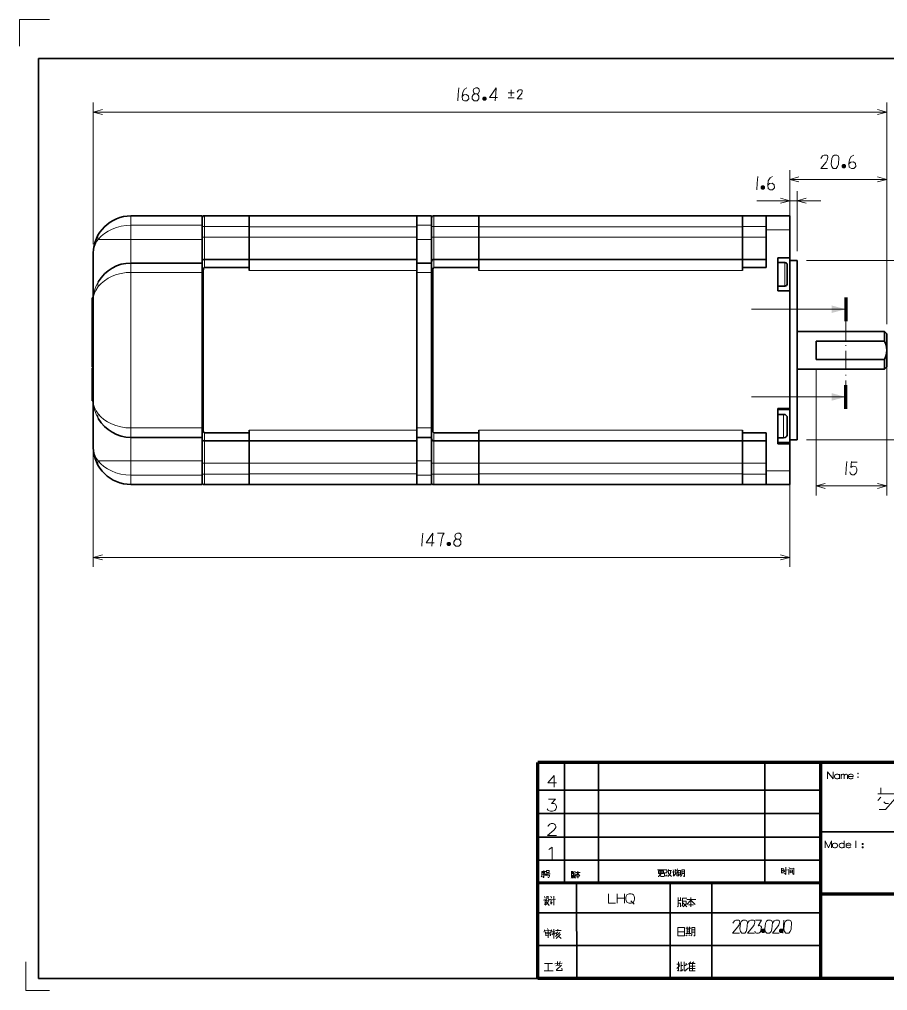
# Model space of a CAD drawing. Extents: x 2 to 295, y 3 to 209.
# Drawn here: x 2.1 to 186.3, y 2.5 to 208.6 of the extents above; entities that cross this region are included whole.
import ezdxf

# ---------------------------------------------------------------- set-up
doc = ezdxf.new("R2010")
doc.units = 0
doc.linetypes.add('DASHDOT', pattern=[18.5, 12, -3, 0.5, -3])

msp = doc.modelspace()

# ---------------------------------------------------------------- linework, layer by layer
at = {"color": 7, "lineweight": 13, "ltscale": 0.159123}
msp.add_line((8.43, 208.6), (2.07, 208.6), dxfattribs=at)
at = {"color": 7, "lineweight": 13, "ltscale": 0.141278}
msp.add_line((2.07, 208.6), (2.07, 202.95), dxfattribs=at)
at = {"color": 7, "lineweight": 35}
for p, q in [((6.13, 200.3), (6.13, 5.1)), ((292.1, 200.3), (6.13, 200.3)), ((86.44, 166.92), (50.84, 166.92)), ((155.54, 166.92), (99.54, 166.92)), ((86.44, 157.65), (50.84, 157.65)), ((155.54, 157.65), (99.54, 157.65)), ((167.14, 119.42), (167.14, 157.42)), ((40.84, 121.92), (40.84, 154.92)), ((41.08, 121.47), (41.08, 155.37)), ((86.44, 155.35), (86.44, 121.48)), ((86.44, 121.92), (86.44, 154.92)), ((89.54, 121.92), (89.54, 154.92)), ((89.78, 121.47), (89.78, 155.37)), ((165.54, 151.03), (165.54, 126.05)), ((17.74, 127.57), (17.74, 149.27)), ((50.84, 119.18), (86.44, 119.18)), ((99.54, 119.18), (155.54, 119.18)), ((50.84, 109.92), (86.44, 109.92)), ((99.54, 109.92), (155.54, 109.92)), ((117.75, 25.37), (117.75, 50.92)), ((124.96, 25.43), (124.96, 50.92)), ((160.26, 50.92), (160.26, 25.47)), ((112.1, 45.1), (172.1, 45.1)), ((112.1, 40.1), (172.1, 40.1)), ((112.1, 35.1), (172.1, 35.1)), ((232.1, 36.19), (172.1, 36.19)), ((112.1, 30.2), (172.1, 30.2)), ((120.33, 25.28), (120.37, 4.94)), ((140.2, 25.39), (140.2, 5.39)), ((149.05, 25.31), (149.05, 4.96)), ((112.09, 19.02), (172.09, 19.02)), ((112.1, 12.11), (142.1, 12.11)), ((142.1, 12.11), (172.1, 12.11)), ((6.13, 5.1), (112.1, 5.1))]:
    msp.add_line(p, q, dxfattribs=at)
at = {"color": 7, "lineweight": 13}
for p, q in [((17.74, 160.92), (17.74, 190.95)), ((186.14, 143.92), (186.14, 190.95)), ((17.74, 188.95), (186.14, 188.95)), ((186.14, 143.92), (186.14, 176.65)), ((165.54, 174.65), (186.14, 174.65)), ((50.84, 164.62), (86.44, 164.62)), ((99.54, 164.62), (155.54, 164.62)), ((86.44, 162.42), (50.84, 162.42)), ((155.54, 162.42), (99.54, 162.42)), ((169.14, 157.42), (205.09, 157.42)), ((25.74, 154.92), (25.74, 121.92)), ((50.84, 155.35), (86.44, 155.35)), ((99.54, 155.35), (155.54, 155.35)), ((17.74, 147.27), (17.74, 92.46)), ((177.43, 147.11), (157.43, 147.11)), ((186.14, 136.42), (186.14, 107.62)), ((171.14, 134.48), (171.14, 107.62)), ((177.43, 128.5), (157.43, 128.5)), ((86.44, 121.48), (50.84, 121.48)), ((155.54, 121.48), (99.54, 121.48)), ((169.14, 119.42), (205.09, 119.42)), ((86.44, 114.42), (50.84, 114.42)), ((155.54, 114.42), (99.54, 114.42)), ((86.44, 112.22), (50.84, 112.22)), ((155.54, 112.22), (99.54, 112.22)), ((17.74, 94.46), (165.54, 94.46))]:
    msp.add_line(p, q, dxfattribs=at)
at = {"color": 7, "lineweight": 13, "ltscale": 0.26647}
msp.add_line((165.54, 165.99), (165.54, 176.65), dxfattribs=at)
at = {"color": 7, "lineweight": 13, "ltscale": 0.153352}
msp.add_line((165.54, 165.99), (165.54, 172.13), dxfattribs=at)
at = {"color": 7, "lineweight": 13, "ltscale": 0.317727}
msp.add_line((167.14, 159.42), (167.14, 172.13), dxfattribs=at)
at = {"color": 7, "lineweight": 13, "ltscale": 0.339638}
msp.add_line((158.56, 170.13), (172.14, 170.13), dxfattribs=at)
at = {"color": 7, "lineweight": 35, "ltscale": 0.3775}
for p, q in [((25.74, 166.92), (40.84, 166.92)), ((25.74, 156.92), (40.84, 156.92)), ((25.74, 119.92), (40.84, 119.92)), ((25.74, 109.92), (40.84, 109.92))]:
    msp.add_line(p, q, dxfattribs=at)
at = {"color": 7, "lineweight": 13, "ltscale": 0.05}
for p, q in [((25.74, 164.92), (25.74, 166.92)), ((25.74, 154.92), (25.74, 156.92)), ((25.74, 119.92), (25.74, 121.92)), ((25.74, 109.92), (25.74, 111.92))]:
    msp.add_line(p, q, dxfattribs=at)
at = {"color": 7, "lineweight": 35, "ltscale": 0.022615}
for p, q in [((40.84, 166.01), (40.84, 166.92)), ((89.54, 166.01), (89.54, 166.92))]:
    msp.add_line(p, q, dxfattribs=at)
at = {"color": 7, "lineweight": 35, "ltscale": 0.006585}
for p, q in [((41.34, 166.92), (41.08, 166.92)), ((90.04, 166.92), (89.78, 166.92)), ((41.08, 109.92), (41.34, 109.92)), ((89.78, 109.92), (90.04, 109.92))]:
    msp.add_line(p, q, dxfattribs=at)
at = {"color": 7, "lineweight": 35, "ltscale": 0.2375}
for p, q in [((41.34, 166.92), (50.84, 166.92)), ((90.04, 166.92), (99.54, 166.92)), ((41.34, 157.67), (50.84, 157.67)), ((90.04, 157.67), (99.54, 157.67)), ((41.34, 155.95), (50.84, 155.95)), ((90.04, 155.95), (99.54, 155.95)), ((41.34, 120.89), (50.84, 120.89)), ((90.04, 120.89), (99.54, 120.89)), ((41.34, 119.17), (50.84, 119.17)), ((90.04, 119.17), (99.54, 119.17)), ((41.34, 109.92), (50.84, 109.92)), ((90.04, 109.92), (99.54, 109.92))]:
    msp.add_line(p, q, dxfattribs=at)
at = {"color": 7, "lineweight": 13, "ltscale": 0.055625}
for p, q in [((41.34, 164.69), (41.34, 166.92)), ((90.04, 164.69), (90.04, 166.92)), ((41.34, 109.92), (41.34, 112.14)), ((90.04, 109.92), (90.04, 112.14))]:
    msp.add_line(p, q, dxfattribs=at)
at = {"color": 7, "lineweight": 35, "ltscale": 0.055625}
for p, q in [((50.84, 166.92), (50.84, 164.69)), ((99.54, 166.92), (99.54, 164.69)), ((155.54, 166.92), (155.54, 164.69)), ((50.84, 112.14), (50.84, 109.92)), ((99.54, 112.14), (99.54, 109.92)), ((155.54, 112.14), (155.54, 109.92))]:
    msp.add_line(p, q, dxfattribs=at)
at = {"color": 7, "lineweight": 35, "ltscale": 0.0775}
for p, q in [((86.44, 166.92), (89.54, 166.92)), ((86.44, 156.92), (89.54, 156.92)), ((86.44, 119.92), (89.54, 119.92)), ((86.44, 109.92), (89.54, 109.92))]:
    msp.add_line(p, q, dxfattribs=at)
at = {"color": 7, "lineweight": 35, "ltscale": 0.05}
for p, q in [((86.44, 164.92), (86.44, 166.92)), ((86.44, 154.92), (86.44, 156.92)), ((86.44, 119.92), (86.44, 121.92)), ((86.44, 109.92), (86.44, 111.92))]:
    msp.add_line(p, q, dxfattribs=at)
at = {"color": 7, "lineweight": 35, "ltscale": 0.0575}
for p, q in [((86.44, 164.62), (86.44, 166.92)), ((86.44, 155.35), (86.44, 157.65)), ((86.44, 119.18), (86.44, 121.48)), ((86.44, 109.92), (86.44, 112.22))]:
    msp.add_line(p, q, dxfattribs=at)
at = {"color": 7, "lineweight": 35, "ltscale": 0.125}
for p, q in [((160.54, 166.92), (155.54, 166.92)), ((160.54, 166.92), (165.54, 166.92)), ((86.44, 156.92), (86.44, 161.92)), ((160.54, 157.67), (155.54, 157.67)), ((160.54, 155.95), (155.54, 155.95)), ((86.44, 114.92), (86.44, 119.92)), ((160.54, 120.89), (155.54, 120.89)), ((160.54, 119.17), (155.54, 119.17)), ((160.54, 109.92), (155.54, 109.92)), ((160.54, 109.92), (165.54, 109.92))]:
    msp.add_line(p, q, dxfattribs=at)
at = {"color": 7, "lineweight": 35, "ltscale": 0.073125}
for p, q in [((160.54, 166.92), (160.54, 163.99)), ((165.54, 163.99), (165.54, 166.92)), ((160.54, 112.84), (160.54, 109.92)), ((165.54, 112.84), (165.54, 109.92))]:
    msp.add_line(p, q, dxfattribs=at)
at = {"color": 7, "lineweight": 13, "ltscale": 0.3775}
for p, q in [((25.74, 164.92), (40.84, 164.92)), ((25.74, 161.92), (40.84, 161.92)), ((25.74, 154.92), (40.84, 154.92)), ((25.74, 121.92), (40.84, 121.92)), ((25.74, 114.92), (40.84, 114.92)), ((25.74, 111.92), (40.84, 111.92))]:
    msp.add_line(p, q, dxfattribs=at)
at = {"color": 7, "lineweight": 13, "ltscale": 0.075}
for p, q in [((25.74, 164.92), (25.74, 161.92)), ((25.74, 114.92), (25.74, 111.92))]:
    msp.add_line(p, q, dxfattribs=at)
at = {"color": 7, "lineweight": 35, "ltscale": 0.03301}
for p, q in [((40.84, 166.01), (40.84, 164.69)), ((89.54, 166.01), (89.54, 164.69))]:
    msp.add_line(p, q, dxfattribs=at)
at = {"color": 7, "lineweight": 35, "ltscale": 0.075}
for p, q in [((86.44, 164.92), (86.44, 161.92)), ((86.44, 114.92), (86.44, 111.92))]:
    msp.add_line(p, q, dxfattribs=at)
at = {"color": 7, "lineweight": 13, "ltscale": 0.0775}
for p, q in [((86.44, 164.92), (89.54, 164.92)), ((86.44, 161.92), (89.54, 161.92)), ((86.44, 154.92), (89.54, 154.92)), ((86.44, 121.92), (89.54, 121.92)), ((86.44, 114.92), (89.54, 114.92)), ((86.44, 111.92), (89.54, 111.92))]:
    msp.add_line(p, q, dxfattribs=at)
at = {"color": 7, "lineweight": 35, "ltscale": 0.056875}
for p, q in [((40.84, 164.69), (40.84, 162.42)), ((50.84, 164.69), (50.84, 162.42)), ((89.54, 164.69), (89.54, 162.42)), ((99.54, 164.69), (99.54, 162.42)), ((155.54, 162.42), (155.54, 164.69)), ((40.84, 114.42), (40.84, 112.14)), ((50.84, 114.42), (50.84, 112.14)), ((89.54, 114.42), (89.54, 112.14)), ((99.54, 114.42), (99.54, 112.14)), ((155.54, 112.14), (155.54, 114.42))]:
    msp.add_line(p, q, dxfattribs=at)
at = {"color": 7, "lineweight": 13, "ltscale": 0.0125}
for p, q in [((40.84, 164.69), (41.34, 164.69)), ((89.54, 164.69), (90.04, 164.69)), ((41.34, 162.42), (40.84, 162.42)), ((90.04, 162.42), (89.54, 162.42)), ((41.34, 114.42), (40.84, 114.42)), ((90.04, 114.42), (89.54, 114.42)), ((40.84, 112.14), (41.34, 112.14)), ((89.54, 112.14), (90.04, 112.14))]:
    msp.add_line(p, q, dxfattribs=at)
at = {"color": 7, "lineweight": 13, "ltscale": 0.2375}
for p, q in [((41.34, 164.69), (50.84, 164.69)), ((90.04, 164.69), (99.54, 164.69)), ((41.34, 162.42), (50.84, 162.42)), ((90.04, 162.42), (99.54, 162.42)), ((41.34, 114.42), (50.84, 114.42)), ((90.04, 114.42), (99.54, 114.42)), ((41.34, 112.14), (50.84, 112.14)), ((90.04, 112.14), (99.54, 112.14))]:
    msp.add_line(p, q, dxfattribs=at)
at = {"color": 7, "lineweight": 13, "ltscale": 0.056875}
for p, q in [((41.34, 162.42), (41.34, 164.69)), ((90.04, 162.42), (90.04, 164.69)), ((41.34, 112.14), (41.34, 114.42)), ((90.04, 112.14), (90.04, 114.42))]:
    msp.add_line(p, q, dxfattribs=at)
at = {"color": 7, "lineweight": 35, "ltscale": 0.055}
for p, q in [((86.44, 164.62), (86.44, 162.42)), ((86.44, 112.22), (86.44, 114.42))]:
    msp.add_line(p, q, dxfattribs=at)
at = {"color": 7, "lineweight": 13, "ltscale": 0.125}
for p, q in [((160.54, 164.69), (155.54, 164.69)), ((160.54, 163.99), (165.54, 163.99)), ((25.74, 156.92), (25.74, 161.92)), ((160.54, 162.42), (155.54, 162.42)), ((164.54, 152.03), (164.54, 157.03)), ((164.24, 124.81), (164.24, 119.81)), ((25.74, 114.92), (25.74, 119.92)), ((160.54, 114.42), (155.54, 114.42)), ((160.54, 112.14), (155.54, 112.14)), ((160.54, 112.84), (165.54, 112.84))]:
    msp.add_line(p, q, dxfattribs=at)
at = {"color": 7, "lineweight": 35, "ltscale": 0.201061}
for p, q in [((160.54, 155.95), (160.54, 163.99)), ((160.54, 112.84), (160.54, 120.89))]:
    msp.add_line(p, q, dxfattribs=at)
at = {"color": 7, "lineweight": 35, "ltscale": 0.149125}
msp.add_line((165.54, 163.99), (165.54, 158.03), dxfattribs=at)
at = {"color": 7, "lineweight": 13, "ltscale": 0.173205}
for p, q in [((25.74, 161.92), (18.81, 161.92)), ((18.81, 114.92), (25.74, 114.92))]:
    msp.add_line(p, q, dxfattribs=at)
at = {"color": 7, "lineweight": 35, "ltscale": 0.13125}
for p, q in [((40.84, 162.42), (40.84, 157.17)), ((89.54, 162.42), (89.54, 157.17)), ((40.84, 119.67), (40.84, 114.42)), ((89.54, 119.67), (89.54, 114.42))]:
    msp.add_line(p, q, dxfattribs=at)
at = {"color": 7, "lineweight": 13, "ltscale": 0.11875}
for p, q in [((41.34, 157.67), (41.34, 162.42)), ((90.04, 157.67), (90.04, 162.42)), ((41.34, 114.42), (41.34, 119.17)), ((90.04, 114.42), (90.04, 119.17))]:
    msp.add_line(p, q, dxfattribs=at)
at = {"color": 7, "lineweight": 35, "ltscale": 0.11875}
for p, q in [((50.84, 162.42), (50.84, 157.67)), ((99.54, 162.42), (99.54, 157.67)), ((155.54, 157.67), (155.54, 162.42)), ((50.84, 119.17), (50.84, 114.42)), ((99.54, 119.17), (99.54, 114.42)), ((155.54, 114.42), (155.54, 119.17))]:
    msp.add_line(p, q, dxfattribs=at)
at = {"color": 7, "lineweight": 35, "ltscale": 0.119125}
for p, q in [((86.44, 157.65), (86.44, 162.42)), ((86.44, 114.42), (86.44, 119.18))]:
    msp.add_line(p, q, dxfattribs=at)
at = {"color": 7, "lineweight": 35, "ltscale": 0.002844}
msp.add_line((17.74, 159.03), (17.74, 158.92), dxfattribs=at)
at = {"color": 7, "lineweight": 35, "ltscale": 0.241228}
for p, q in [((17.74, 149.27), (17.74, 158.92)), ((17.74, 117.92), (17.74, 127.57))]:
    msp.add_line(p, q, dxfattribs=at)
at = {"color": 7, "lineweight": 35, "ltscale": 0.014417}
for p, q in [((40.84, 157.17), (40.84, 156.59)), ((89.54, 157.17), (89.54, 156.59)), ((40.84, 120.25), (40.84, 119.67)), ((89.54, 120.25), (89.54, 119.67))]:
    msp.add_line(p, q, dxfattribs=at)
at = {"color": 7, "lineweight": 13, "ltscale": 0.042936}
for p, q in [((41.34, 155.95), (41.34, 157.67)), ((90.04, 155.95), (90.04, 157.67)), ((41.34, 119.17), (41.34, 120.89)), ((90.04, 119.17), (90.04, 120.89))]:
    msp.add_line(p, q, dxfattribs=at)
at = {"color": 7, "lineweight": 35, "ltscale": 0.042936}
for p, q in [((50.84, 157.67), (50.84, 155.95)), ((99.54, 157.67), (99.54, 155.95)), ((155.54, 157.67), (155.54, 155.95)), ((50.84, 120.89), (50.84, 119.17)), ((99.54, 120.89), (99.54, 119.17)), ((155.54, 120.89), (155.54, 119.17))]:
    msp.add_line(p, q, dxfattribs=at)
at = {"color": 7, "lineweight": 35, "ltscale": 0.175}
for p, q in [((163.04, 158.03), (163.04, 151.03)), ((165.54, 151.03), (165.54, 158.03)), ((17.54, 127.66), (17.54, 134.66)), ((165.54, 118.81), (165.54, 125.81))]:
    msp.add_line(p, q, dxfattribs=at)
at = {"color": 7, "lineweight": 35, "ltscale": 0.0625}
for p, q in [((163.04, 158.03), (165.54, 158.03)), ((163.04, 151.03), (165.54, 151.03)), ((163.04, 126.05), (165.54, 126.05)), ((163.04, 125.81), (165.54, 125.81)), ((163.04, 118.81), (165.54, 118.81)), ((163.04, 118.58), (165.54, 118.58))]:
    msp.add_line(p, q, dxfattribs=at)
at = {"color": 7, "lineweight": 35, "ltscale": 0.0375}
for p, q in [((164.54, 157.03), (163.04, 157.03)), ((164.54, 152.03), (163.04, 152.03))]:
    msp.add_line(p, q, dxfattribs=at)
at = {"color": 7, "lineweight": 35, "ltscale": 0.040001}
for p, q in [((165.54, 157.42), (167.14, 157.42)), ((165.54, 119.42), (167.14, 119.42))]:
    msp.add_line(p, q, dxfattribs=at)
at = {"color": 7, "lineweight": 35, "ltscale": 0.041833}
for p, q in [((40.84, 154.92), (40.84, 156.59)), ((89.54, 154.92), (89.54, 156.59)), ((40.84, 120.25), (40.84, 121.92)), ((89.54, 120.25), (89.54, 121.92))]:
    msp.add_line(p, q, dxfattribs=at)
at = {"color": 7, "lineweight": 13, "ltscale": 0.005915}
for p, q in [((40.84, 155.37), (41.08, 155.37)), ((89.54, 155.37), (89.78, 155.37)), ((41.08, 121.47), (40.84, 121.47)), ((89.78, 121.47), (89.54, 121.47))]:
    msp.add_line(p, q, dxfattribs=at)
at = {"color": 7, "lineweight": 35, "ltscale": 0.014939}
for p, q in [((50.84, 155.95), (50.84, 155.35)), ((99.54, 155.95), (99.54, 155.35)), ((155.54, 155.35), (155.54, 155.95)), ((50.84, 121.48), (50.84, 120.89)), ((99.54, 121.48), (99.54, 120.89)), ((155.54, 120.89), (155.54, 121.48))]:
    msp.add_line(p, q, dxfattribs=at)
at = {"color": 7, "lineweight": 35, "ltscale": 0.1}
msp.add_line((165.04, 152.53), (165.04, 156.53), dxfattribs=at)
at = {"color": 7, "lineweight": 35, "ltscale": 0.005}
for p, q in [((17.54, 149.51), (17.74, 149.51)), ((17.54, 149.24), (17.74, 149.24)), ((17.54, 148.64), (17.74, 148.64)), ((17.54, 147.45), (17.74, 147.45)), ((17.54, 147.34), (17.74, 147.34)), ((17.54, 146.74), (17.74, 146.74)), ((17.54, 146.5), (17.74, 146.5)), ((17.54, 146.44), (17.74, 146.44)), ((17.54, 144.93), (17.74, 144.93)), ((17.54, 144.36), (17.74, 144.36)), ((17.54, 142.6), (17.74, 142.6)), ((17.54, 141.91), (17.74, 141.91)), ((17.54, 141.74), (17.74, 141.74)), ((17.54, 141.33), (17.74, 141.33)), ((17.54, 141.12), (17.74, 141.12)), ((17.54, 140.47), (17.74, 140.47)), ((17.54, 140.32), (17.74, 140.32)), ((17.54, 140.27), (17.74, 140.27)), ((17.54, 138), (17.74, 138)), ((17.54, 137.85), (17.74, 137.85)), ((17.54, 137.8), (17.74, 137.8)), ((17.54, 134.9), (17.74, 134.9)), ((17.54, 134.66), (17.74, 134.66)), ((17.54, 127.66), (17.74, 127.66))]:
    msp.add_line(p, q, dxfattribs=at)
at = {"color": 7, "lineweight": 35, "ltscale": 0.006561}
msp.add_line((17.54, 149.24), (17.54, 149.51), dxfattribs=at)
at = {"color": 7, "lineweight": 35, "ltscale": 0.015057}
for p, q in [((17.54, 148.64), (17.54, 149.24)), ((17.54, 146.74), (17.54, 147.34))]:
    msp.add_line(p, q, dxfattribs=at)
at = {"color": 7, "lineweight": 35, "ltscale": 0.029712}
msp.add_line((17.54, 147.45), (17.54, 148.64), dxfattribs=at)
at = {"color": 7, "lineweight": 35, "ltscale": 0.000109863}
msp.add_line((17.74, 149.27), (17.74, 149.27), dxfattribs=at)
at = {"color": 7, "lineweight": 100, "ltscale": 0.125}
for p, q in [((177.43, 149.61), (177.43, 144.61)), ((177.43, 126), (177.43, 131))]:
    msp.add_line(p, q, dxfattribs=at)
at = {"color": 7, "lineweight": 35, "ltscale": 0.002789}
msp.add_line((17.54, 147.34), (17.54, 147.45), dxfattribs=at)
at = {"color": 7, "lineweight": 35, "ltscale": 0.006044}
msp.add_line((17.54, 146.5), (17.54, 146.74), dxfattribs=at)
at = {"color": 7, "lineweight": 35, "ltscale": 0.001312}
for p, q in [((17.54, 146.44), (17.54, 146.5)), ((17.54, 140.27), (17.54, 140.32)), ((17.54, 137.8), (17.54, 137.85))]:
    msp.add_line(p, q, dxfattribs=at)
at = {"color": 7, "lineweight": 35, "ltscale": 0.037966}
msp.add_line((17.54, 144.93), (17.54, 146.44), dxfattribs=at)
at = {"color": 7, "lineweight": 35, "ltscale": 0.014036}
msp.add_line((17.54, 144.36), (17.54, 144.93), dxfattribs=at)
at = {"color": 7, "lineweight": 35, "ltscale": 0.044187}
msp.add_line((17.54, 142.6), (17.54, 144.36), dxfattribs=at)
at = {"color": 7, "linetype": 'DASHDOT', "lineweight": 13, "ltscale": 0.340192}
msp.add_line((177.43, 144.61), (177.43, 131), dxfattribs=at)
at = {"color": 7, "lineweight": 35, "ltscale": 0.017152}
msp.add_line((17.54, 141.91), (17.54, 142.6), dxfattribs=at)
at = {"color": 7, "lineweight": 35, "ltscale": 0.4625}
for p, q in [((185.64, 142.42), (167.14, 142.42)), ((185.64, 134.42), (167.14, 134.42))]:
    msp.add_line(p, q, dxfattribs=at)
at = {"color": 7, "lineweight": 35, "ltscale": 0.2}
msp.add_line((167.14, 142.42), (167.14, 134.42), dxfattribs=at)
at = {"color": 7, "lineweight": 35, "ltscale": 0.051588}
for p, q in [((185.64, 142.42), (185.64, 140.36)), ((185.64, 136.48), (185.64, 134.42))]:
    msp.add_line(p, q, dxfattribs=at)
at = {"color": 7, "lineweight": 35, "ltscale": 0.017678}
for p, q in [((186.14, 141.92), (185.64, 142.42)), ((186.14, 134.92), (185.64, 134.42))]:
    msp.add_line(p, q, dxfattribs=at)
at = {"color": 7, "lineweight": 35, "ltscale": 0.004172}
msp.add_line((17.54, 141.74), (17.54, 141.91), dxfattribs=at)
at = {"color": 7, "lineweight": 35, "ltscale": 0.010321}
msp.add_line((17.54, 141.33), (17.54, 141.74), dxfattribs=at)
at = {"color": 7, "lineweight": 35, "ltscale": 0.005249}
msp.add_line((17.54, 141.12), (17.54, 141.33), dxfattribs=at)
at = {"color": 7, "lineweight": 35, "ltscale": 0.016312}
msp.add_line((17.54, 140.47), (17.54, 141.12), dxfattribs=at)
at = {"color": 7, "lineweight": 35, "ltscale": 0.003707}
for p, q in [((17.54, 140.32), (17.54, 140.47)), ((17.54, 137.85), (17.54, 138))]:
    msp.add_line(p, q, dxfattribs=at)
at = {"color": 7, "lineweight": 35, "ltscale": 0.056787}
msp.add_line((17.54, 138), (17.54, 140.27), dxfattribs=at)
at = {"color": 7, "lineweight": 35, "ltscale": 0.096825}
msp.add_line((171.14, 140.36), (171.14, 136.48), dxfattribs=at)
at = {"color": 7, "lineweight": 35, "ltscale": 0.3625}
for p, q in [((185.64, 140.36), (171.14, 140.36)), ((185.64, 136.48), (171.14, 136.48))]:
    msp.add_line(p, q, dxfattribs=at)
at = {"color": 7, "lineweight": 35, "ltscale": 0.0875}
for p, q in [((186.14, 141.92), (186.14, 138.42)), ((186.14, 138.42), (186.14, 134.92))]:
    msp.add_line(p, q, dxfattribs=at)
at = {"color": 7, "lineweight": 35, "ltscale": 0.072477}
msp.add_line((17.54, 134.9), (17.54, 137.8), dxfattribs=at)
at = {"color": 7, "lineweight": 35, "ltscale": 0.000109673}
msp.add_line((17.74, 127.56), (17.74, 127.57), dxfattribs=at)
at = {"color": 7, "lineweight": 35, "ltscale": 0.18683}
msp.add_line((163.04, 118.58), (163.04, 126.05), dxfattribs=at)
at = {"color": 7, "lineweight": 35, "ltscale": 0.005915}
for p, q in [((165.54, 125.81), (165.54, 126.05)), ((165.54, 118.58), (165.54, 118.81))]:
    msp.add_line(p, q, dxfattribs=at)
at = {"color": 7, "lineweight": 35, "ltscale": 0.03}
for p, q in [((164.24, 124.81), (163.04, 124.81)), ((164.24, 119.81), (163.04, 119.81))]:
    msp.add_line(p, q, dxfattribs=at)
at = {"color": 7, "lineweight": 35, "ltscale": 0.085}
msp.add_line((165.04, 120.61), (165.04, 124.01), dxfattribs=at)
at = {"color": 7, "lineweight": 35, "ltscale": 0.002826}
msp.add_line((17.74, 117.81), (17.74, 117.92), dxfattribs=at)
at = {"color": 7, "lineweight": 35, "ltscale": 0.14329}
msp.add_line((165.54, 118.58), (165.54, 112.84), dxfattribs=at)
at = {"color": 7, "lineweight": 35, "ltscale": 0.033012}
for p, q in [((40.84, 112.14), (40.84, 110.82)), ((89.54, 112.14), (89.54, 110.82))]:
    msp.add_line(p, q, dxfattribs=at)
at = {"color": 7, "lineweight": 35, "ltscale": 0.022613}
for p, q in [((40.84, 110.82), (40.84, 109.92)), ((89.54, 110.82), (89.54, 109.92))]:
    msp.add_line(p, q, dxfattribs=at)
at = {"color": 7, "lineweight": 13, "ltscale": 0.459498}
msp.add_line((165.54, 110.84), (165.54, 92.46), dxfattribs=at)
at = {"color": 7, "lineweight": 13, "ltscale": 0.375}
msp.add_line((171.14, 109.62), (186.14, 109.62), dxfattribs=at)
at = {"color": 7, "lineweight": 70}
for p, q in [((112.1, 5.1), (112.1, 50.92)), ((292.1, 50.92), (112.1, 50.92)), ((172.1, 50.92), (172.1, 5.1)), ((112.18, 25.42), (172.18, 25.48)), ((172.1, 23.1), (232.1, 23.1)), ((292.1, 5.1), (112.1, 5.1))]:
    msp.add_line(p, q, dxfattribs=at)
at = {"color": 7, "lineweight": 13, "ltscale": 0.152736}
msp.add_line((3.41, 2.54), (3.41, 8.65), dxfattribs=at)
at = {"color": 7, "lineweight": 13, "ltscale": 0.125929}
msp.add_line((3.41, 2.54), (8.44, 2.54), dxfattribs=at)
at = {"color": 7, "lineweight": 13}
for points in [[(95.3, 194.1), (95.19, 192.7), (95.09, 191.3)], [(97.05, 194.1), (96.52, 193.79), (96.14, 193.19), (96, 192.28), (96.1, 191.55), (96.56, 191.3), (97.05, 191.3), (97.47, 191.72), (97.4, 192.35), (96.98, 192.67), (96.42, 192.63), (96.03, 192.25)], [(99.25, 192.81), (99.46, 192.91), (99.71, 193.37), (99.6, 193.86), (99.32, 194.1), (98.9, 194.1), (98.48, 193.86), (98.38, 193.44), (98.52, 193.05), (98.73, 192.81)], [(103.03, 191.3), (103.17, 192.88), (103.28, 194.1), (101.81, 192.07), (103.56, 192.07)], [(101.11, 191.79), (100.41, 191.79)], [(100.48, 192), (101.04, 192)], [(105.78, 193), (107.1, 193)], [(105.78, 191.97), (107.1, 191.97)], [(106.44, 193.66), (106.44, 192.34)], [(108.75, 191.72), (107.72, 191.72), (108.5, 192.65), (108.7, 192.95), (108.79, 193.37), (108.75, 193.61), (108.62, 193.68), (108.21, 193.68), (107.99, 193.59), (107.74, 193.19)], [(100.48, 191.58), (101.04, 191.58)], [(19.67, 189.47), (17.74, 188.95), (19.67, 188.44)], [(184.21, 188.44), (186.14, 188.95), (184.21, 189.47)], [(173.6, 177), (172.13, 177), (173.25, 178.33), (173.53, 178.75), (173.67, 179.35), (173.6, 179.7), (173.43, 179.8), (172.83, 179.8), (172.52, 179.66), (172.17, 179.1)], [(179.13, 179.8), (178.61, 179.49), (178.22, 178.89), (178.08, 177.98), (178.19, 177.25), (178.64, 177), (179.13, 177), (179.55, 177.42), (179.48, 178.05), (179.06, 178.37), (178.5, 178.33), (178.12, 177.95)], [(177.38, 177.49), (176.68, 177.49)], [(176.75, 177.7), (177.31, 177.7)], [(176.75, 177.28), (177.31, 177.28)], [(158.77, 175.28), (158.66, 173.88), (158.56, 172.48)], [(161.92, 175.28), (161.39, 174.96), (161.01, 174.37), (160.87, 173.46), (160.97, 172.72), (161.43, 172.48), (161.92, 172.48), (162.34, 172.9), (162.27, 173.53), (161.85, 173.84), (161.29, 173.81), (160.9, 173.42)], [(167.47, 175.17), (165.54, 174.65), (167.47, 174.14)], [(184.21, 174.14), (186.14, 174.65), (184.21, 175.17)], [(159.54, 173.18), (160.1, 173.18)], [(160.17, 172.97), (159.47, 172.97)], [(159.54, 172.76), (160.1, 172.76)], [(163.61, 169.61), (165.54, 170.13), (163.61, 170.65)], [(169.07, 170.65), (167.14, 170.13), (169.07, 169.61)], [(25.74, 164.92), (24.7, 164.87), (23.68, 164.72), (22.68, 164.46), (21.73, 164.11), (20.88, 163.68), (20.1, 163.17), (19.41, 162.58), (18.81, 161.92)], [(17.74, 158.92), (17.8, 159.7), (17.98, 160.45), (18.28, 161.14), (18.52, 161.54), (18.81, 161.92)], [(25.74, 154.92), (24.7, 154.87), (23.68, 154.72), (22.68, 154.46), (21.73, 154.11), (20.88, 153.68), (20.1, 153.17), (19.41, 152.58), (18.81, 151.92)], [(18.81, 152.92), (18.45, 152.21), (18.15, 151.49), (17.93, 150.75), (17.79, 150.01), (17.74, 149.27)], [(17.74, 149.27), (17.8, 149.88), (17.99, 150.49), (18.27, 151.1), (18.81, 151.92)], [(18.81, 124.92), (18.36, 125.58), (18.02, 126.25), (17.81, 126.92), (17.74, 127.57)], [(17.74, 127.57), (17.81, 126.66), (18.02, 125.75), (18.36, 124.82), (18.81, 123.92)], [(25.74, 121.92), (24.66, 121.97), (23.59, 122.14), (22.56, 122.41), (21.6, 122.79), (20.76, 123.22), (20.01, 123.73), (19.36, 124.3), (18.81, 124.92)], [(18.81, 114.92), (18.45, 115.42), (18.15, 115.97), (17.93, 116.57), (17.79, 117.22), (17.74, 117.92)], [(25.74, 111.92), (24.66, 111.97), (23.59, 112.14), (22.56, 112.41), (21.6, 112.79), (20.76, 113.22), (20.01, 113.73), (19.36, 114.3), (18.81, 114.92)], [(177.64, 114.77), (177.54, 113.37), (177.43, 111.97)], [(178.34, 112.6), (178.48, 112.21), (178.8, 111.97), (179.22, 111.97), (179.64, 112.39), (179.78, 112.81), (179.78, 113.26), (179.57, 113.65), (179.18, 113.79), (178.8, 113.72), (178.55, 113.51), (178.69, 114.77)], [(178.69, 114.63), (179.85, 114.63)], [(173.07, 110.14), (171.14, 109.62), (173.07, 109.1)], [(184.21, 109.1), (186.14, 109.62), (184.21, 110.14)], [(87.67, 99.61), (87.56, 98.21), (87.46, 96.81)], [(89.59, 96.81), (89.73, 98.39), (89.84, 99.61), (88.37, 97.58), (90.12, 97.58)], [(91.41, 96.81), (91.69, 98.53), (91.94, 99.16), (92.18, 99.61), (90.82, 99.61)], [(95.37, 98.32), (95.58, 98.42), (95.82, 98.88), (95.72, 99.37), (95.44, 99.61), (95.02, 99.61), (94.6, 99.37), (94.49, 98.95), (94.63, 98.56), (94.84, 98.32)], [(93.58, 97.3), (92.88, 97.3)], [(92.95, 97.51), (93.51, 97.51)], [(92.95, 97.09), (93.51, 97.09)], [(19.67, 94.98), (17.74, 94.46), (19.67, 93.95)], [(163.61, 93.95), (165.54, 94.46), (163.61, 94.98)], [(116.04, 46.6), (114.19, 46.6), (115.56, 48.21), (115.56, 47), (115.56, 45.71)], [(173.6, 48.98), (173.6, 47.48)], [(173.6, 48.98), (174.76, 47.48)], [(174.76, 48.98), (174.76, 47.48)], [(176.09, 48.23), (175.89, 48.4), (175.75, 48.45), (175.48, 48.45), (175.31, 48.4), (175.12, 48.23), (175.07, 48.04)], [(175.07, 48.04), (175.07, 47.89)], [(175.12, 47.7), (175.07, 47.89)], [(175.48, 47.48), (175.31, 47.53), (175.12, 47.7)], [(175.48, 47.48), (175.75, 47.48)], [(175.75, 47.48), (175.89, 47.53), (176.09, 47.7)], [(176.09, 47.48), (176.09, 48.45)], [(176.48, 47.48), (176.48, 48.45)], [(176.48, 48.18), (176.64, 48.38), (176.81, 48.45), (176.96, 48.45), (177.06, 48.38), (177.13, 48.18), (177.3, 48.38), (177.47, 48.45), (177.61, 48.45), (177.71, 48.38), (177.78, 48.18)], [(177.13, 48.18), (177.13, 47.48)], [(177.78, 48.18), (177.78, 47.48)], [(178.8, 48.4), (178.65, 48.45), (178.39, 48.45), (178.22, 48.4), (178.02, 48.23), (177.98, 48.04)], [(177.98, 48.04), (177.98, 47.89)], [(178.99, 47.99), (177.98, 47.99)], [(178.02, 47.7), (177.98, 47.89)], [(178.39, 47.48), (178.22, 47.53), (178.02, 47.7)], [(178.39, 47.48), (178.65, 47.48)], [(178.65, 47.48), (178.8, 47.53), (178.99, 47.7)], [(178.8, 48.4), (178.92, 48.31)], [(178.99, 47.99), (178.99, 48.16), (178.92, 48.31)], [(184.88, 45.55), (184.88, 44.26)], [(184.24, 44.26), (188.59, 44.26)], [(184.88, 43.61), (184.24, 42.89)], [(187.95, 43.29), (185.85, 40.95), (184.56, 40.95)], [(114.08, 41.08), (114.2, 40.88), (114.32, 40.76), (114.76, 40.64), (115.21, 40.64), (115.69, 40.76), (115.93, 41), (116.05, 41.37), (116.05, 41.61), (115.93, 41.97), (115.81, 42.09), (115.57, 42.21), (115, 42.21), (115.85, 43.14), (114.36, 43.14)], [(185.53, 42.57), (185.85, 42.24), (186.5, 42.24)], [(116.06, 35.46), (114.12, 35.46), (115.49, 36.59), (115.78, 36.91), (115.9, 37.15), (115.9, 37.4), (115.78, 37.68), (115.66, 37.84), (115.37, 37.96), (114.89, 37.96), (114.61, 37.84), (114.49, 37.72), (114.32, 37.48), (114.32, 37.35)], [(174.41, 34.35), (173.76, 32.85), (173.1, 34.35), (173.1, 32.85)], [(174.41, 34.35), (174.41, 32.85)], [(177.07, 33.6), (176.88, 33.77), (176.73, 33.82), (176.47, 33.82), (176.3, 33.77), (176.1, 33.6), (176.06, 33.41)], [(176.06, 33.41), (176.06, 33.27)], [(176.1, 33.07), (176.06, 33.27)], [(176.47, 32.85), (176.3, 32.9), (176.1, 33.07)], [(176.73, 32.85), (176.88, 32.9), (177.07, 33.07)], [(177.07, 32.85), (177.07, 34.35)], [(178.33, 33.77), (178.18, 33.82), (177.92, 33.82), (177.75, 33.77), (177.56, 33.6), (177.51, 33.41)], [(177.51, 33.41), (177.51, 33.27)], [(178.52, 33.36), (177.51, 33.36)], [(177.56, 33.07), (177.51, 33.27)], [(177.92, 32.85), (177.75, 32.9), (177.56, 33.07)], [(178.18, 32.85), (178.33, 32.9), (178.52, 33.07)], [(178.33, 33.77), (178.45, 33.68)], [(178.52, 33.36), (178.52, 33.53), (178.45, 33.68)], [(179.56, 34.35), (179.56, 32.85)], [(181.02, 33.05), (180.94, 32.97)], [(180.94, 32.97), (180.94, 32.93)], [(181.02, 33.05), (181.06, 33.05)], [(181.14, 32.97), (181.06, 33.05)], [(181.14, 32.97), (181.14, 32.93)], [(114.43, 32.51), (114.67, 32.63)], [(114.67, 32.63), (115.11, 32.95), (115.11, 30.45)], [(176.47, 32.85), (176.73, 32.85)], [(177.92, 32.85), (178.18, 32.85)], [(180.94, 32.93), (181.02, 32.85)], [(181.02, 32.85), (181.06, 32.85)], [(181.06, 32.85), (181.14, 32.93)], [(112.79, 26.66), (112.92, 26.85), (112.92, 27.82), (113.76, 27.82)], [(113.05, 27.24), (113.76, 27.24), (113.56, 26.95)], [(113.11, 27.63), (113.56, 27.63), (113.37, 27.34)], [(113.37, 27.24), (113.37, 26.56), (113.31, 26.56), (113.18, 26.76)], [(113.43, 27.24), (113.31, 27.43)], [(113.37, 27.82), (113.37, 28.01)], [(113.76, 27.34), (114.73, 27.34)], [(113.89, 26.95), (114.14, 27.34)], [(113.95, 27.05), (114.6, 27.05), (114.6, 26.85), (114.4, 26.56), (114.27, 26.56), (114.21, 26.66)], [(119.14, 26.42), (119.21, 26.51), (119.21, 27.87)], [(119.53, 27.39), (119.21, 27.39)], [(119.21, 27), (119.47, 27), (119.47, 26.42)], [(119.47, 27.87), (119.47, 27.39)], [(119.6, 26.51), (119.66, 26.61), (119.66, 27.77), (120.11, 27.77)], [(119.66, 27.29), (120.05, 27.29), (120.05, 26.9), (119.73, 26.42)], [(120.11, 26.42), (119.66, 27.1)], [(120.11, 27.58), (121.08, 27.58)], [(120.11, 26.81), (120.56, 27.48), (121.02, 26.81)], [(120.56, 26.42), (120.56, 27.87)], [(137.52, 28.14), (138.98, 28.14)], [(137.62, 26.78), (137.72, 26.78), (138.2, 27.27), (138.2, 28.14)], [(138.78, 27.66), (137.72, 27.66)], [(137.91, 27.17), (138.3, 26.78), (138.88, 26.78)], [(139.46, 27.07), (139.46, 26.88), (138.98, 26.88), (138.98, 27.56), (139.46, 27.56), (139.46, 28.14), (138.98, 28.14)], [(139.65, 27.75), (139.85, 27.95), (139.85, 28.24)], [(140.23, 28.04), (140.23, 27.37), (139.65, 26.78)], [(139.85, 28.04), (140.43, 28.04)], [(140.43, 26.78), (139.85, 27.37), (139.85, 27.66)], [(140.52, 27.68), (140.86, 27.73)], [(140.79, 28.14), (140.98, 27.87)], [(140.84, 26.88), (141.13, 27.2)], [(140.86, 27.78), (140.86, 26.91)], [(141.27, 27.17), (140.91, 26.83)], [(141.23, 28.28), (141.37, 27.97)], [(141.23, 27.99), (141.23, 27.46)], [(141.23, 27.9), (141.81, 27.92)], [(141.23, 27.56), (141.78, 27.61)], [(141.37, 27.56), (141.27, 27.17)], [(141.37, 27.56), (141.3, 27.27)], [(141.73, 28.36), (141.57, 27.92)], [(141.59, 27.56), (141.59, 26.93)], [(141.59, 27.56), (141.59, 27)], [(141.59, 26.93), (141.66, 26.88)], [(141.66, 26.88), (142.05, 26.88)], [(141.69, 26.88), (142.05, 26.88)], [(141.81, 27.95), (141.71, 27.61)], [(142.36, 27.56), (141.88, 27.56)], [(142.05, 26.88), (142, 27.22)], [(142.36, 26.78), (142.65, 27.07), (142.65, 28.14), (143.23, 28.14), (143.23, 26.78), (143.14, 26.78), (143.04, 26.88)], [(142.65, 27.75), (143.23, 27.75)], [(143.23, 27.37), (142.65, 27.37)], [(163.78, 28.48), (163.78, 27.42)], [(163.78, 28.38), (164.14, 28.43)], [(163.78, 28.02), (164.07, 28.04)], [(163.78, 27.51), (164.14, 27.56)], [(164.14, 28.48), (164.14, 27.42)], [(164.29, 28.09), (165.11, 28.17)], [(164.36, 27.92), (164.5, 27.73)], [(164.75, 27.17), (164.43, 27.42)], [(164.75, 28.7), (164.75, 27.92), (164.75, 27.17)], [(165.33, 28.33), (165.33, 27.75), (165.33, 27.17)], [(165.4, 28.65), (165.52, 28.41)], [(165.64, 28.19), (165.64, 27.49)], [(165.64, 28.09), (166.15, 28.14)], [(165.64, 27.8), (165.98, 27.85)], [(165.64, 27.54), (166.17, 27.58)], [(165.67, 28.43), (166.42, 28.48)], [(166.17, 28.14), (166.13, 27.58)], [(166.42, 27.15), (166.17, 27.37)], [(166.42, 28.53), (166.42, 27.85), (166.42, 27.15)], [(120.82, 26.71), (120.31, 26.71)], [(127.12, 23.08), (127.12, 21.08), (128.54, 21.08)], [(128.93, 23.08), (128.93, 21.08)], [(130.48, 23.08), (130.48, 21.08)], [(113.63, 21.82), (113.31, 21.76)], [(113.5, 22.47), (113.68, 22.14)], [(113.85, 21.24), (113.52, 20.79)], [(113.63, 20.95), (113.63, 21.92)], [(113.68, 20.63), (114, 20.92)], [(113.91, 21.89), (113.76, 21.59)], [(113.89, 21.59), (114.34, 21.66)], [(113.98, 22.14), (113.91, 21.89)], [(113.93, 21.47), (114.43, 20.66)], [(113.98, 22.56), (113.98, 22.14)], [(113.98, 22.43), (114.26, 22.5)], [(114, 20.92), (114.19, 21.21)], [(114.41, 21.72), (114.19, 21.21)], [(114.26, 22.56), (114.26, 22.27)], [(114.26, 22.27), (114.28, 21.98)], [(114.28, 21.98), (114.36, 21.85)], [(114.36, 21.85), (114.58, 21.85)], [(114.43, 20.66), (114.6, 20.66)], [(114.62, 21.82), (114.92, 21.92)], [(114.82, 22.56), (114.99, 22.21)], [(114.84, 20.85), (115.1, 21.27)], [(114.92, 21.98), (114.88, 20.92)], [(115.12, 21.82), (115.85, 21.92)], [(115.48, 20.63), (115.48, 21.59), (115.48, 22.59)], [(130.48, 22.14), (128.93, 22.14)], [(131.83, 21.56), (132.51, 20.88)], [(141.75, 20.33), (141.88, 20.46), (141.88, 22.26)], [(142.53, 21.62), (141.88, 21.62)], [(141.88, 21.1), (142.4, 21.1), (142.4, 20.33)], [(142.4, 22.26), (142.4, 21.62)], [(142.66, 20.46), (142.79, 20.59), (142.79, 22.14), (143.69, 22.14)], [(142.79, 21.49), (143.56, 21.49), (143.56, 20.97), (142.92, 20.33)], [(143.69, 20.33), (142.79, 21.23)], [(143.69, 21.88), (145.63, 21.88)], [(143.69, 20.84), (144.59, 21.75), (145.5, 20.84)], [(145.11, 20.72), (144.08, 20.72)], [(144.59, 20.33), (144.59, 22.26)], [(154.91, 14.71), (153.44, 14.71), (154.56, 16.04), (154.84, 16.46), (154.98, 17.05), (154.91, 17.4), (154.73, 17.51), (154.14, 17.51), (153.82, 17.37), (153.47, 16.81)], [(158.06, 14.71), (156.59, 14.71), (157.71, 16.04), (157.99, 16.46), (158.13, 17.05), (158.06, 17.4), (157.88, 17.51), (157.29, 17.51), (156.97, 17.37), (156.62, 16.81)], [(158.13, 15.16), (158.2, 14.95), (158.3, 14.78), (158.51, 14.71), (158.93, 14.71), (159.11, 14.81), (159.35, 15.02), (159.56, 15.97), (159.42, 16.21), (159.14, 16.35), (158.86, 16.28), (159.56, 17.51), (158.3, 17.51)], [(163.34, 14.71), (161.87, 14.71), (162.99, 16.04), (163.27, 16.46), (163.41, 17.05), (163.34, 17.4), (163.17, 17.51), (162.57, 17.51), (162.26, 17.37), (161.91, 16.81)], [(164.32, 17.51), (164.22, 16.11), (164.11, 14.71)], [(113.54, 15.41), (113.47, 14.96)], [(113.54, 15.28), (115.05, 15.38)], [(113.73, 15.02), (113.76, 14.18)], [(113.73, 14.89), (114.79, 14.96)], [(113.86, 14.57), (114.63, 14.64)], [(114.12, 15.73), (114.31, 15.41)], [(114.28, 15.22), (114.28, 14.47), (114.28, 13.7)], [(114.83, 15.02), (114.76, 14.18)], [(115.08, 15.41), (114.86, 15.09)], [(115.08, 15.02), (115.73, 15.02)], [(115.08, 14.38), (115.47, 14.76), (115.73, 14.51)], [(115.47, 13.6), (115.47, 15.54)], [(115.86, 15.28), (117.02, 15.28)], [(116.76, 14.89), (115.86, 13.99)], [(115.86, 14.76), (116.25, 14.38)], [(115.99, 14.64), (116.37, 15.02)], [(115.99, 13.6), (116.89, 14.51)], [(116.37, 15.28), (116.37, 15.54)], [(141.82, 15.03), (143.24, 15.03)], [(143.5, 15.81), (144.53, 15.81)], [(144.53, 14.65), (143.5, 14.65)], [(143.75, 14.65), (143.75, 16.06)], [(144.27, 15.42), (143.75, 15.42)], [(143.75, 15.03), (144.27, 15.03)], [(144.27, 16.06), (144.27, 14.65)], [(145.17, 14.26), (145.3, 14.13), (145.43, 14.13), (145.43, 15.94), (144.79, 15.94), (144.79, 14.39), (144.53, 14.13)], [(144.79, 15.42), (145.43, 15.42)], [(145.43, 14.9), (144.79, 14.9)], [(160.26, 15.2), (159.56, 15.2)], [(159.63, 15.41), (160.19, 15.41)], [(159.63, 14.99), (160.19, 14.99)], [(164.11, 15.2), (163.41, 15.2)], [(163.48, 15.41), (164.04, 15.41)], [(163.48, 14.99), (164.04, 14.99)], [(113.76, 14.25), (114.76, 14.35)], [(116.5, 14.12), (117.02, 13.6)], [(143.5, 14.13), (143.75, 14.39)], [(144.27, 14.26), (144.14, 14.39)], [(115.22, 8.31), (113.54, 8.31)], [(114.32, 8.31), (114.32, 6.76)], [(115.71, 8.24), (117.25, 8.37)], [(116.29, 7.99), (116.29, 8.7)], [(116.84, 8.7), (116.64, 8.02)], [(141.72, 6.85), (141.85, 6.72), (141.97, 6.72), (141.97, 8.65)], [(142.49, 8.65), (142.49, 6.72)], [(143.52, 6.98), (143.52, 6.72), (143.14, 6.72), (143.14, 8.65)], [(143.52, 8.27), (143.78, 8.01)], [(144.04, 8.14), (144.56, 8.65)], [(144.3, 8.4), (144.3, 6.72), (145.46, 6.72)], [(145.46, 8.27), (144.3, 8.27)], [(144.94, 6.72), (144.94, 8.4), (145.2, 8.65)], [(113.42, 6.76), (115.35, 6.76)], [(117, 7.89), (115.9, 7.79)], [(117.09, 7.95), (116.03, 6.92)], [(116.03, 6.92), (116.03, 6.82)], [(116.03, 6.82), (116.09, 6.79)], [(116.09, 6.79), (117.25, 6.82)], [(117.25, 6.82), (117.22, 7.28)], [(141.59, 8.14), (142.23, 8.14)], [(142.23, 7.88), (141.59, 7.24)], [(142.23, 6.72), (142.62, 6.72), (142.88, 6.98)], [(142.88, 7.88), (142.49, 7.88)], [(143.52, 8.01), (143.39, 7.88), (143.14, 7.88)], [(143.52, 6.85), (144.04, 7.36)], [(144.3, 7.75), (145.46, 7.75)], [(144.3, 7.24), (145.46, 7.24)]]:
    msp.add_lwpolyline(points, dxfattribs=at)
for points in [[(98.59, 191.3), (99.22, 191.34), (99.6, 191.72), (99.6, 192.35), (99.25, 192.81), (98.73, 192.81), (98.38, 192.6), (98.17, 192.25), (98.17, 191.72)], [(100.62, 191.44), (100.9, 191.44), (101.11, 191.65), (101.11, 191.93), (100.9, 192.14), (100.62, 192.14), (100.41, 191.93), (100.41, 191.65)], [(175.39, 177), (175.7, 177.39), (175.88, 177.88), (175.98, 179.28), (175.84, 179.63), (175.56, 179.8), (175.04, 179.8), (174.72, 179.56), (174.51, 179.1), (174.37, 177.91), (174.48, 177.39), (174.79, 177)], [(176.89, 177.14), (177.17, 177.14), (177.38, 177.35), (177.38, 177.63), (177.17, 177.84), (176.89, 177.84), (176.68, 177.63), (176.68, 177.35)], [(159.68, 172.62), (159.96, 172.62), (160.17, 172.83), (160.17, 173.11), (159.96, 173.32), (159.68, 173.32), (159.47, 173.11), (159.47, 172.83)], [(93.09, 96.95), (93.37, 96.95), (93.58, 97.16), (93.58, 97.44), (93.37, 97.65), (93.09, 97.65), (92.88, 97.44), (92.88, 97.16)], [(94.7, 96.81), (95.33, 96.85), (95.72, 97.23), (95.72, 97.86), (95.37, 98.32), (94.84, 98.32), (94.49, 98.11), (94.28, 97.76), (94.28, 97.23)], [(179.98, 48.55), (180.08, 48.55), (180.08, 48.64), (179.98, 48.64)], [(179.98, 47.77), (180.08, 47.77), (180.08, 47.87), (179.98, 47.87)], [(175.02, 33.82), (174.85, 33.77), (174.65, 33.6), (174.6, 33.41), (174.6, 33.27), (174.65, 33.07), (174.85, 32.9), (175.02, 32.85), (175.28, 32.85), (175.43, 32.9), (175.62, 33.07), (175.69, 33.27), (175.69, 33.41), (175.62, 33.6), (175.43, 33.77), (175.28, 33.82)], [(181.02, 33.56), (181.06, 33.56), (181.14, 33.63), (181.14, 33.68), (181.06, 33.75), (181.02, 33.75), (180.94, 33.68), (180.94, 33.63)], [(114.53, 27.63), (114.53, 28.01), (113.95, 28.01), (113.95, 27.63)], [(138.78, 27.37), (138.78, 27.95), (137.72, 27.95), (137.72, 27.37)], [(142.36, 28.04), (141.88, 28.04), (141.88, 27.07), (142.36, 27.07)], [(131.51, 23.08), (131.25, 23.01), (130.99, 22.85), (130.83, 22.59), (130.77, 22.3), (130.77, 21.92), (130.83, 21.62), (130.99, 21.33), (131.25, 21.14), (131.51, 21.08), (131.9, 21.08), (132.15, 21.14), (132.41, 21.33), (132.57, 21.62), (132.64, 21.92), (132.64, 22.3), (132.57, 22.59), (132.41, 22.85), (132.15, 23.01), (131.9, 23.08)], [(155.99, 14.71), (156.31, 15.09), (156.48, 15.58), (156.59, 16.98), (156.45, 17.33), (156.17, 17.51), (155.64, 17.51), (155.33, 17.26), (155.12, 16.81), (154.98, 15.62), (155.08, 15.09), (155.4, 14.71)], [(161.28, 14.71), (161.59, 15.09), (161.77, 15.58), (161.87, 16.98), (161.73, 17.33), (161.45, 17.51), (160.93, 17.51), (160.61, 17.26), (160.4, 16.81), (160.26, 15.62), (160.37, 15.09), (160.68, 14.71)], [(165.34, 14.71), (165.65, 15.09), (165.83, 15.58), (165.93, 16.98), (165.79, 17.33), (165.51, 17.51), (164.99, 17.51), (164.67, 17.26), (164.46, 16.81), (164.32, 15.62), (164.43, 15.09), (164.74, 14.71)], [(143.24, 14.13), (141.82, 14.13), (141.82, 15.94), (143.24, 15.94)], [(159.77, 14.85), (160.05, 14.85), (160.26, 15.06), (160.26, 15.34), (160.05, 15.55), (159.77, 15.55), (159.56, 15.34), (159.56, 15.06)], [(163.62, 14.85), (163.9, 14.85), (164.11, 15.06), (164.11, 15.34), (163.9, 15.55), (163.62, 15.55), (163.41, 15.34), (163.41, 15.06)]]:
    msp.add_lwpolyline(points, close=True, dxfattribs=at)
at = {"color": 7, "lineweight": 35}
for points in [[(41.08, 155.37), (41.11, 155.64), (41.15, 155.77), (41.22, 155.89), (41.28, 155.93), (41.34, 155.95)], [(89.78, 155.37), (89.81, 155.64), (89.85, 155.77), (89.92, 155.89), (89.98, 155.93), (90.04, 155.95)], [(185.64, 140.36), (185.92, 139.69), (186.09, 139.05), (186.14, 138.42)], [(186.14, 138.42), (186.09, 137.79), (185.92, 137.15), (185.64, 136.48)], [(41.34, 120.89), (41.3, 120.89), (41.24, 120.93), (41.17, 121.03), (41.13, 121.11), (41.09, 121.29), (41.08, 121.47)], [(90.04, 120.89), (90, 120.89), (89.94, 120.93), (89.87, 121.03), (89.83, 121.12), (89.79, 121.3), (89.78, 121.47)]]:
    msp.add_lwpolyline(points, dxfattribs=at)
for centre, radius, start, end in [((25.74, 158.92), 8, 90, 179.1967), ((41.34, 166.49), 0.5, 121.7883, 180), ((90.04, 166.49), 0.5, 121.7883, 180), ((25.74, 148.92), 8, 90, 150), ((41.34, 157.17), 0.5, 90, 180), ((90.04, 157.17), 0.5, 90, 180), ((164.54, 156.53), 0.5, 0, 90), ((164.54, 152.53), 0.5, 270, 360), ((25.74, 127.92), 8, 210, 270), ((164.24, 124.01), 0.8, 0, 90), ((41.34, 119.67), 0.5, 180, 270), ((90.04, 119.67), 0.5, 180, 270), ((164.24, 120.61), 0.8, 270, 360), ((25.74, 117.92), 8, 180.8081, 270), ((41.34, 110.34), 0.5, 180, 238.2117), ((90.04, 110.34), 0.5, 180, 238.2117)]:
    msp.add_arc(centre, radius, start, end, dxfattribs=at)
at = {"color": 7, "lineweight": 13}
for centre, major_axis, start_param, end_param in [((20.55, 161.92), (1.73, -1), 3.141593, 3.864327), ((20.55, 151.92), (1.73, -1), 3.141593, 3.864327), ((20.55, 124.92), (1.73, 1), 2.418858, 3.141593), ((20.55, 114.92), (1.73, 1), 2.418858, 3.141593)]:
    msp.add_ellipse(centre, major_axis=major_axis, ratio=0.654654, start_param=start_param, end_param=end_param, dxfattribs=at)
for points in [[(174.43, 146.31), (177.43, 147.11), (174.43, 147.92)], [(174.43, 127.7), (177.43, 128.5), (174.43, 129.31)]]:
    msp.add_solid(points, dxfattribs=at)

doc.saveas('drawing.dxf')
